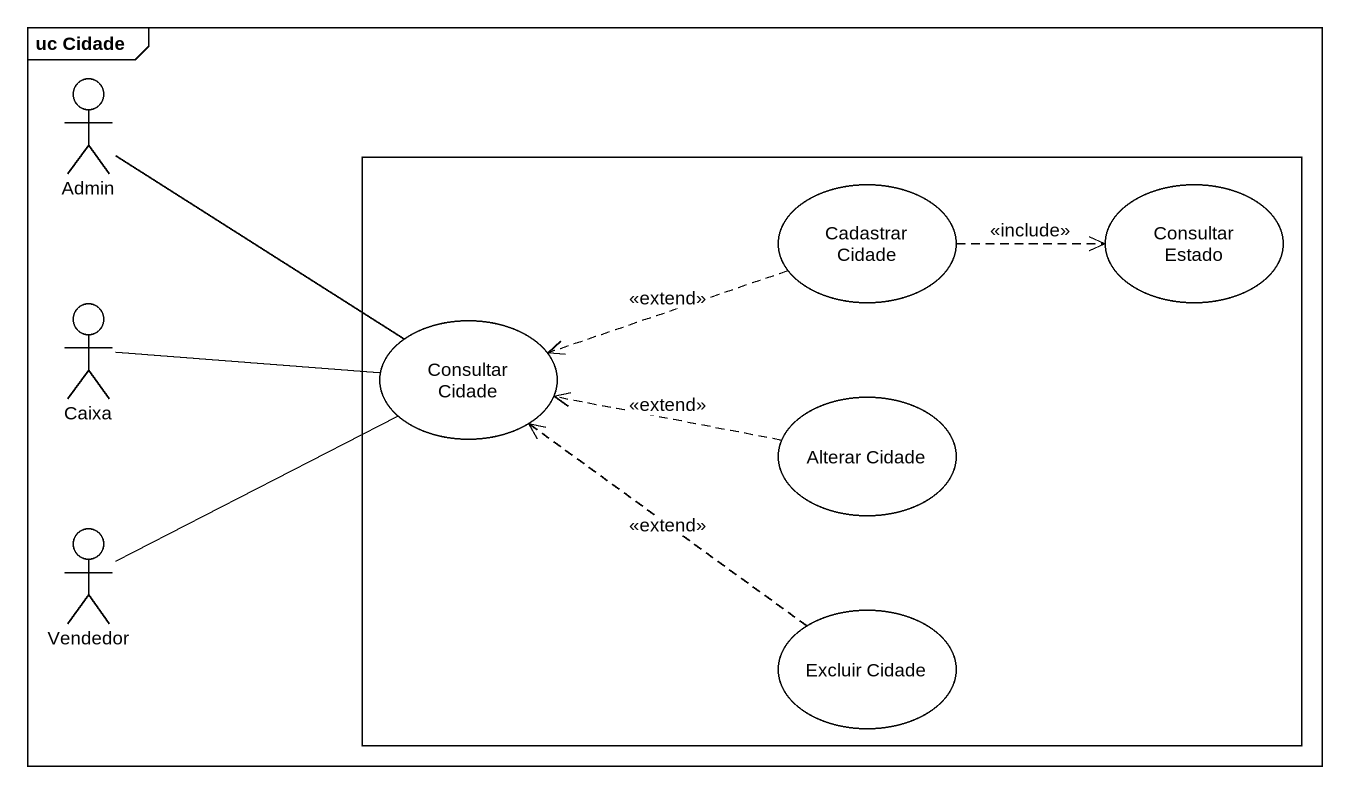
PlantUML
@startuml
mainframe uc Cidade
actor Admin
rectangle " " as rectangle1 {
  usecase "Cadastrar Cidade" as Cadastrar_Cidade
  usecase "Consultar Estado" as Consultar_Estado
  usecase "Consultar Cidade" as Consultar_Cidade
  usecase "Alterar Cidade" as Alterar_Cidade
  usecase "Excluir Cidade" as Excluir_Cidade
}
actor Caixa
actor Vendedor
Admin -right- Consultar_Cidade
Cadastrar_Cidade .right.> Consultar_Estado : <<include>>
Cadastrar_Cidade .left.> Consultar_Cidade : <<extend>>
Caixa -right- Consultar_Cidade
Alterar_Cidade .left.> Consultar_Cidade : <<extend>>
Vendedor -right- Consultar_Cidade
Excluir_Cidade .up.> Consultar_Cidade : <<extend>>
@enduml
